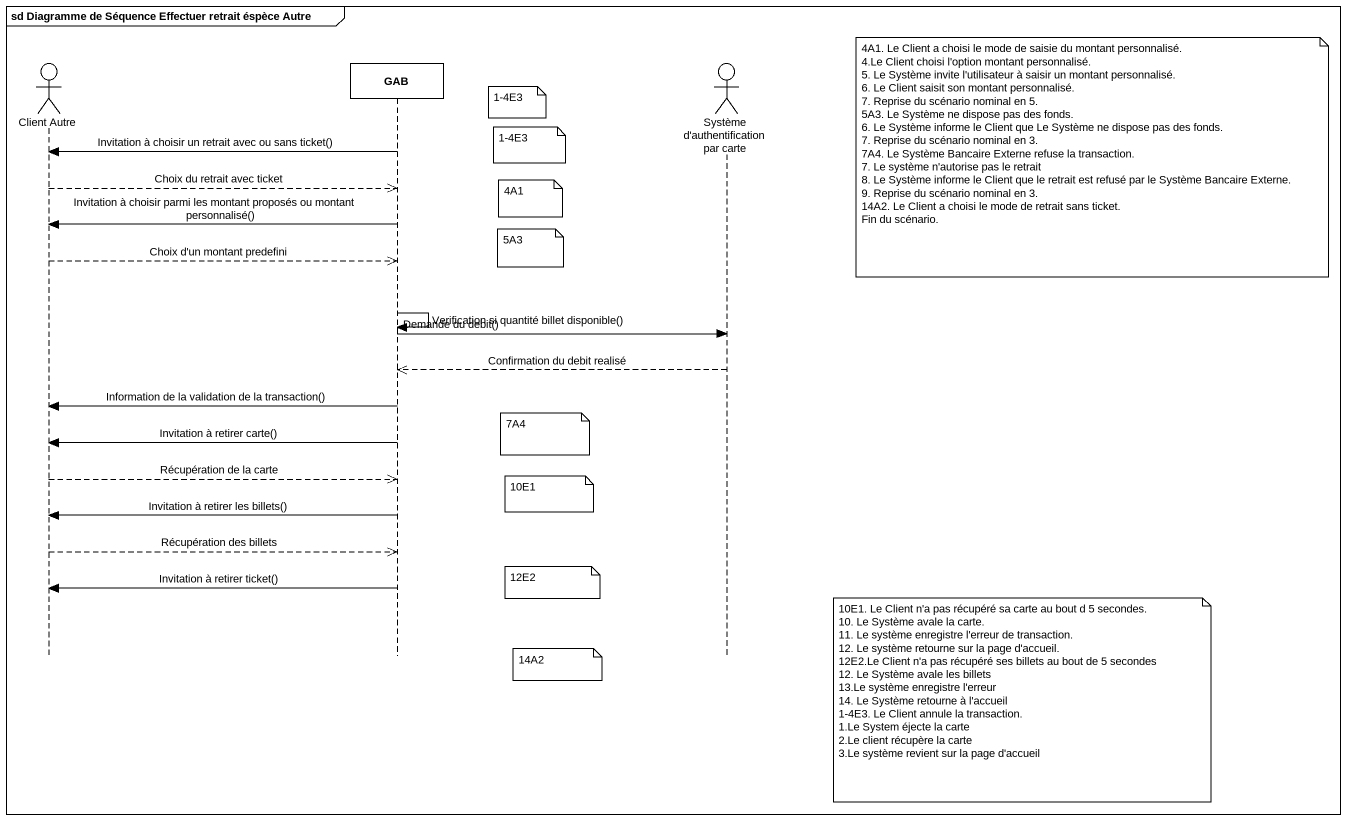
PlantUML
@startuml
mainframe sd Diagramme de Séquence Effectuer retrait éspèce Autre
hide footbox
actor "Client Autre" as Client_Autre
participant GAB
actor "Système d'authentification par carte" as Système_d_authentification

note right of GAB : 1-4E3
note right of GAB : 1-4E3
GAB -> Client_Autre : Invitation à choisir un retrait avec ou sans ticket()
note right of Système_d_authentification
  4A1. Le Client a choisi le mode de saisie du montant personnalisé.
  4.Le Client choisi l'option montant personnalisé.
  5. Le Système invite l'utilisateur à saisir un montant personnalisé.
  6. Le Client saisit son montant personnalisé.
  7. Reprise du scénario nominal en 5.
  5A3. Le Système ne dispose pas des fonds.
  6. Le Système informe le Client que Le Système ne dispose pas des fonds.
  7. Reprise du scénario nominal en 3.
  7A4. Le Système Bancaire Externe refuse la transaction.
  7. Le système n'autorise pas le retrait
  8. Le Système informe le Client que le retrait est refusé par le Système Bancaire Externe.
  9. Reprise du scénario nominal en 3.
  14A2. Le Client a choisi le mode de retrait sans ticket.
  Fin du scénario.
end note
Client_Autre -->> GAB : Choix du retrait avec ticket
note right of GAB : 4A1
GAB -> Client_Autre : Invitation à choisir parmi les montant proposés ou montant personnalisé()
note right of GAB : 5A3
Client_Autre -->> GAB : Choix d'un montant predefini
GAB -> GAB : Verification si quantité billet disponible()
GAB -> Système_d_authentification : Demande du debit()
Système_d_authentification -->> GAB : Confirmation du debit realisé
GAB -> Client_Autre : Information de la validation de la transaction()
note right of GAB : 7A4
GAB -> Client_Autre : Invitation à retirer carte()
Client_Autre -->> GAB : Récupération de la carte
note right of GAB : 10E1
GAB -> Client_Autre : Invitation à retirer les billets()
Client_Autre -->> GAB : Récupération des billets
note right of GAB : 12E2
GAB -> Client_Autre : Invitation à retirer ticket()
note right of GAB : 14A2
note right of Système_d_authentification
  10E1. Le Client n'a pas récupéré sa carte au bout d 5 secondes.
  10. Le Système avale la carte.
  11. Le système enregistre l'erreur de transaction.
  12. Le système retourne sur la page d'accueil.
  12E2.Le Client n'a pas récupéré ses billets au bout de 5 secondes
  12. Le Système avale les billets
  13.Le système enregistre l'erreur
  14. Le Système retourne à l'accueil
  1-4E3. Le Client annule la transaction.
  1.Le System éjecte la carte
  2.Le client récupère la carte
  3.Le système revient sur la page d'accueil
end note
@enduml
